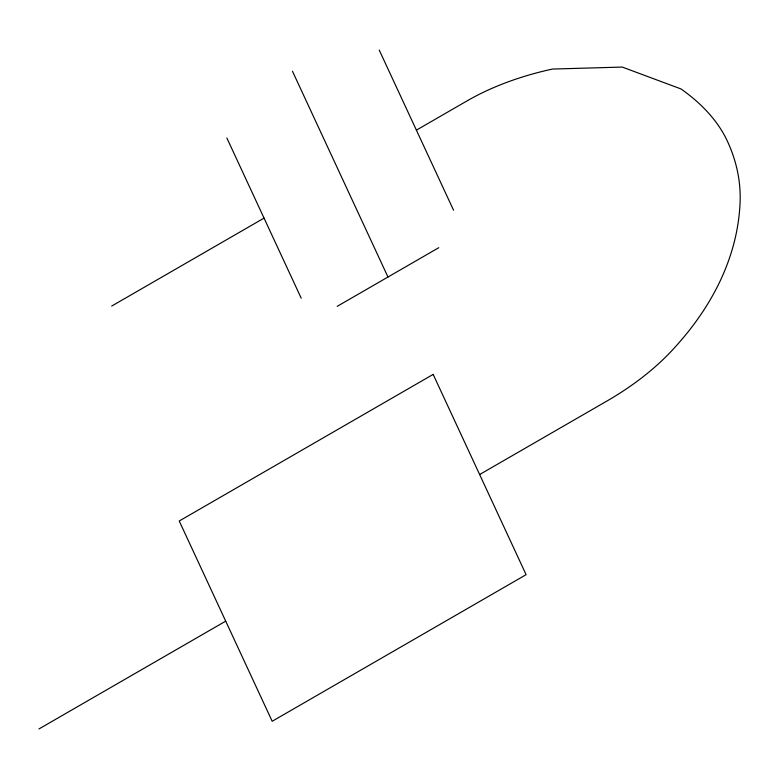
<?xml version="1.0" encoding="UTF-8"?>
<svg xmlns="http://www.w3.org/2000/svg" width="779" height="779" viewBox="0 0 779 779"><rect width="100%" height="100%" fill="white"/><g stroke="black" fill="none" stroke-linecap="round" stroke-linejoin="round"><path stroke-width="1.17" d="M111.679 306.079L264.042 218.11M416.395 130.151L467.186 100.822A240.682 138.954 0 0 1 552.467 69.058L622.275 67.072L681.002 88.942A240.682 138.954 0 0 1 727.343 141.077A376.948 217.633 0 0 1 740.05 203.29A569.468 328.777 0 0 1 671.488 351.017A376.948 217.633 0 0 1 606.607 401.224L479.64 474.528M337.19 306.342L438.762 247.703M38.95 728.959L225.706 621.136M379.217 50.041L453.573 210.252M292.466 71.24L387.971 277.022M226.864 138L301.22 298.221M433.163 374.397L179.228 521.005L272.183 721.276L526.107 574.668L433.163 374.397"/></g></svg>
